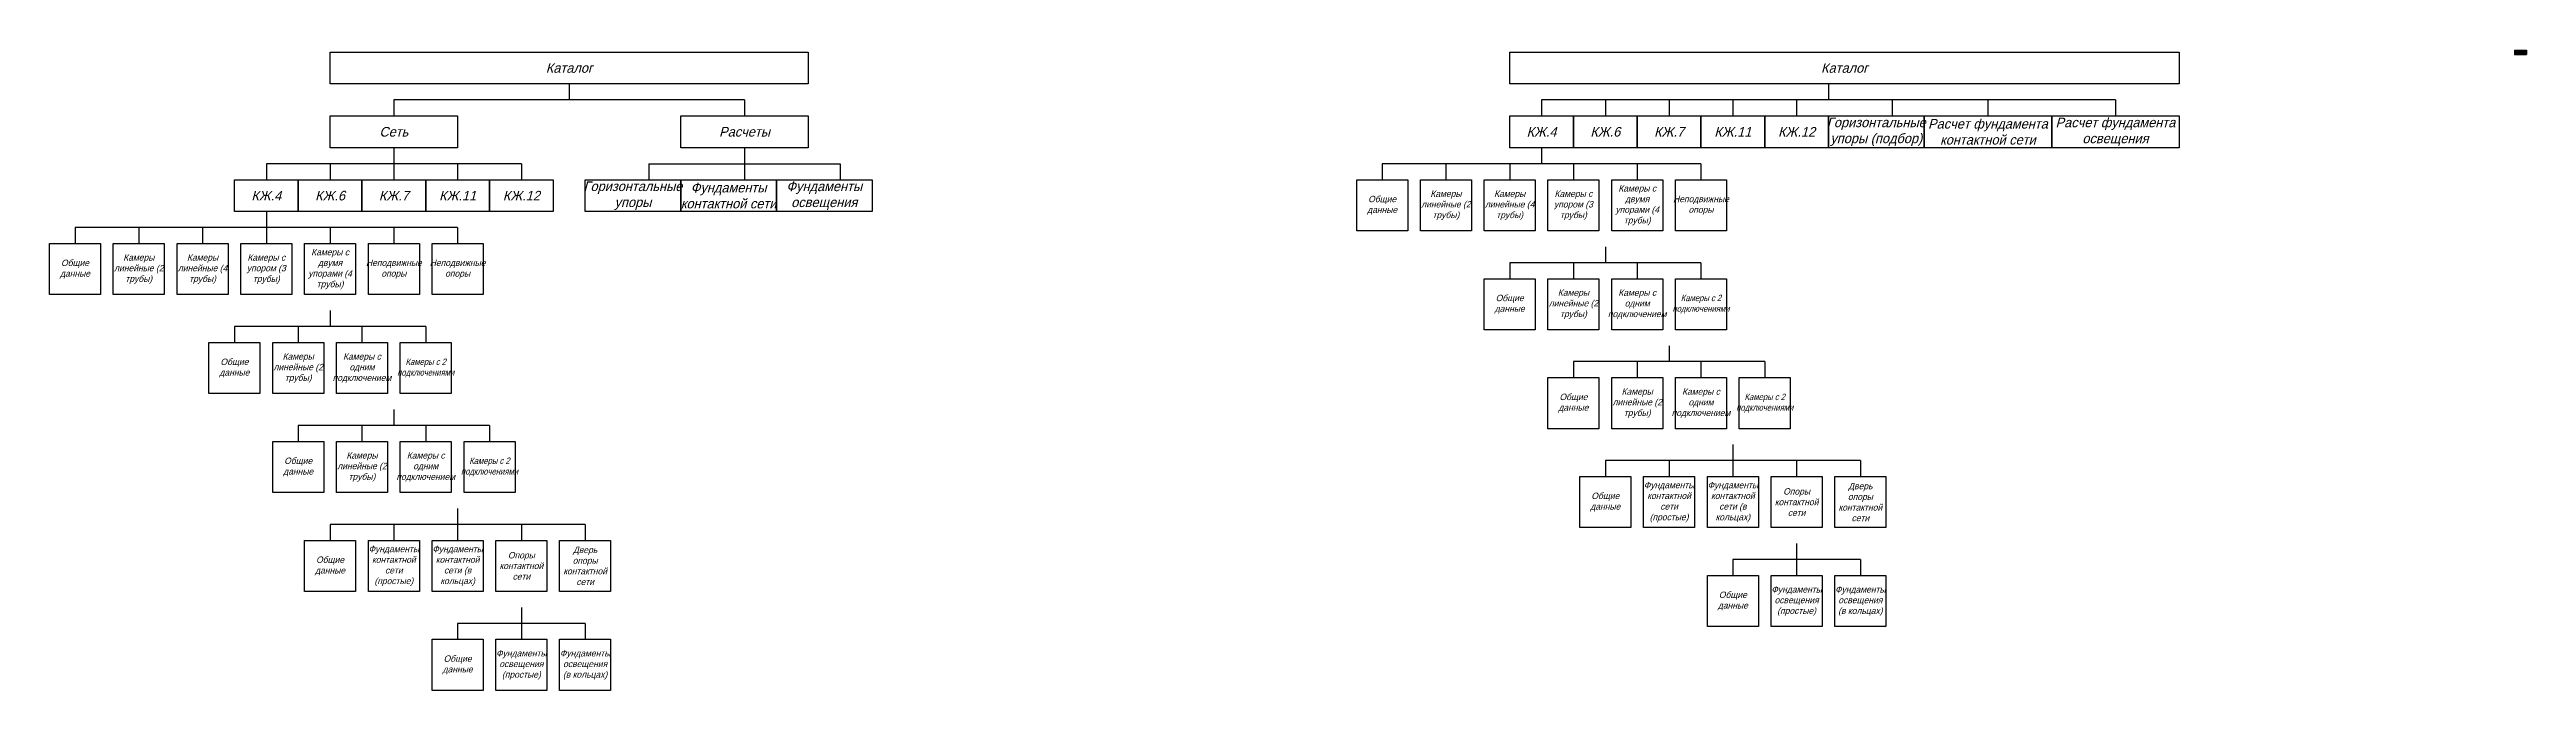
# Model space of a CAD drawing. Header units: millimetres. Extents: x 695781 to 965594, y -985383 to -799564.
# Drawn here: x 926748 to 965594, y -985383 to -975344 of the extents above; entities outside this region: 4.
import ezdxf
from ezdxf.enums import TextEntityAlignment as Align

# ---------------------------------------------------------------- set-up
doc = ezdxf.new("R2010")
doc.units = ezdxf.units.MM
doc.layers.get('Defpoints').update_dxf_attribs({"color": 1})
doc.layers.add('Текст', color=3, linetype='Continuous', lineweight=35)
doc.styles.add('МИП_ГОСТ', font='MIPGOST.SHX', dxfattribs={"oblique": 15})
doc.styles.add('Симплекс', font='simplex.shx', dxfattribs={"width": 0.7, "oblique": 10})

msp = doc.modelspace()

# ---------------------------------------------------------------- linework, layer by layer
for p, q in [((965408, -975351), (965408, -975422)), ((965408, -975351), (965593, -975351)), ((965408, -975366), (965593, -975366)), ((965408, -975374), (965593, -975374)), ((965408, -975382), (965593, -975382)), ((965408, -975390), (965593, -975390)), ((965408, -975398), (965593, -975398)), ((965408, -975406), (965593, -975406)), ((965408, -975414), (965593, -975414)), ((965408, -975422), (965593, -975422)), ((965468, -975351), (965468, -975422)), ((965563, -975351), (965563, -975422)), ((965593, -975351), (965593, -975422)), ((937648, -976133), (932148, -976133)), ((932148, -976133), (932148, -976383)), ((934898, -975883), (934898, -976133)), ((937648, -976133), (937648, -976383)), ((959148, -976133), (950148, -976133)), ((950148, -976133), (950148, -976383)), ((951148, -976133), (951148, -976383)), ((952148, -976133), (952148, -976383)), ((953148, -976133), (953148, -976383)), ((954148, -976133), (954148, -976383)), ((954648, -975883), (954648, -976133)), ((955648, -976133), (955648, -976383)), ((957148, -976133), (957148, -976383)), ((959148, -976133), (959148, -976383)), ((932148, -976883), (932148, -977133)), ((937648, -976883), (937648, -977133)), ((950148, -976883), (950148, -977133)), ((934148, -977133), (930148, -977133)), ((930148, -977133), (930148, -977383)), ((931148, -977133), (931148, -977383)), ((932148, -977133), (932148, -977383)), ((933148, -977133), (933148, -977383)), ((934148, -977133), (934148, -977383)), ((936148, -977133), (936148, -977383)), ((936148, -977133), (939148, -977133)), ((937648, -977133), (937648, -977383)), ((939148, -977133), (939148, -977383)), ((952648, -977133), (947648, -977133)), ((947648, -977133), (947648, -977383)), ((948648, -977133), (948648, -977383)), ((949648, -977133), (949648, -977383)), ((950648, -977133), (950648, -977383)), ((951648, -977133), (951648, -977383)), ((952648, -977133), (952648, -977383)), ((933148, -978133), (927148, -978133)), ((927148, -978133), (927148, -978383)), ((928148, -978133), (928148, -978383)), ((929148, -978133), (929148, -978383)), ((930148, -977883), (930148, -978133)), ((930148, -978133), (930148, -978383)), ((931148, -978133), (931148, -978383)), ((932148, -978133), (932148, -978383)), ((933148, -978133), (933148, -978383)), ((951148, -978433), (951148, -978683)), ((952648, -978683), (949648, -978683)), ((949648, -978683), (949648, -978933)), ((950648, -978683), (950648, -978933)), ((951648, -978683), (951648, -978933)), ((952648, -978683), (952648, -978933)), ((932648, -979683), (929648, -979683)), ((929648, -979683), (929648, -979933)), ((930648, -979683), (930648, -979933)), ((931148, -979433), (931148, -979683)), ((931648, -979683), (931648, -979933)), ((932648, -979683), (932648, -979933)), ((952148, -979983), (952148, -980233)), ((953648, -980233), (950648, -980233)), ((950648, -980233), (950648, -980483)), ((951648, -980233), (951648, -980483)), ((952648, -980233), (952648, -980483)), ((953648, -980233), (953648, -980483)), ((933648, -981233), (930648, -981233)), ((930648, -981233), (930648, -981483)), ((931648, -981233), (931648, -981483)), ((932148, -980983), (932148, -981233)), ((932648, -981233), (932648, -981483)), ((933648, -981233), (933648, -981483)), ((953148, -981533), (953148, -981783)), ((955148, -981783), (951148, -981783)), ((951148, -981783), (951148, -982033)), ((952148, -981783), (952148, -982033)), ((953148, -981783), (953148, -982033)), ((954148, -981783), (954148, -982033)), ((955148, -981783), (955148, -982033)), ((935148, -982783), (931148, -982783)), ((931148, -982783), (931148, -983033)), ((932148, -982783), (932148, -983033)), ((933148, -982533), (933148, -982783)), ((933148, -982783), (933148, -983033)), ((934148, -982783), (934148, -983033)), ((935148, -982783), (935148, -983033)), ((954148, -983083), (954148, -983333)), ((955148, -983333), (953148, -983333)), ((953148, -983333), (953148, -983583)), ((954148, -983333), (954148, -983583)), ((955148, -983333), (955148, -983583)), ((935148, -984333), (933148, -984333)), ((933148, -984333), (933148, -984583)), ((934148, -984083), (934148, -984333)), ((934148, -984333), (934148, -984583)), ((935148, -984333), (935148, -984583))]:
    msp.add_line(p, q)
for points in [[(931148, -975383), (938648, -975383), (938648, -975883), (931148, -975883)], [(949648, -975383), (960148, -975383), (960148, -975883), (949648, -975883)], [(931148, -976383), (933148, -976383), (933148, -976883), (931148, -976883)], [(936648, -976383), (938648, -976383), (938648, -976883), (936648, -976883)], [(949648, -976383), (950648, -976383), (950648, -976883), (949648, -976883)], [(950648, -976383), (951648, -976383), (951648, -976883), (950648, -976883)], [(951648, -976383), (952648, -976383), (952648, -976883), (951648, -976883)], [(952648, -976383), (953648, -976383), (953648, -976883), (952648, -976883)], [(953648, -976383), (954648, -976383), (954648, -976883), (953648, -976883)], [(954648, -976383), (956148, -976383), (956148, -976883), (954648, -976883)], [(956148, -976383), (958148, -976383), (958148, -976883), (956148, -976883)], [(958148, -976383), (960148, -976383), (960148, -976883), (958148, -976883)], [(929648, -977383), (930648, -977383), (930648, -977883), (929648, -977883)], [(930648, -977383), (931648, -977383), (931648, -977883), (930648, -977883)], [(931648, -977383), (932648, -977383), (932648, -977883), (931648, -977883)], [(932648, -977383), (933648, -977383), (933648, -977883), (932648, -977883)], [(933648, -977383), (934648, -977383), (934648, -977883), (933648, -977883)], [(935148, -977383), (936648, -977383), (936648, -977883), (935148, -977883)], [(936648, -977383), (938148, -977383), (938148, -977883), (936648, -977883)], [(938148, -977383), (939648, -977383), (939648, -977883), (938148, -977883)], [(947248, -977383), (948048, -977383), (948048, -978183), (947248, -978183)], [(948248, -977383), (949048, -977383), (949048, -978183), (948248, -978183)], [(949248, -977383), (950048, -977383), (950048, -978183), (949248, -978183)], [(950248, -977383), (951048, -977383), (951048, -978183), (950248, -978183)], [(951248, -977383), (952048, -977383), (952048, -978183), (951248, -978183)], [(952248, -977383), (953048, -977383), (953048, -978183), (952248, -978183)], [(926748, -978383), (927548, -978383), (927548, -979183), (926748, -979183)], [(927748, -978383), (928548, -978383), (928548, -979183), (927748, -979183)], [(928748, -978383), (929548, -978383), (929548, -979183), (928748, -979183)], [(929748, -978383), (930548, -978383), (930548, -979183), (929748, -979183)], [(930748, -978383), (931548, -978383), (931548, -979183), (930748, -979183)], [(931748, -978383), (932548, -978383), (932548, -979183), (931748, -979183)], [(932748, -978383), (933548, -978383), (933548, -979183), (932748, -979183)], [(949248, -978933), (950048, -978933), (950048, -979733), (949248, -979733)], [(950248, -978933), (951048, -978933), (951048, -979733), (950248, -979733)], [(951248, -978933), (952048, -978933), (952048, -979733), (951248, -979733)], [(952248, -978933), (953048, -978933), (953048, -979733), (952248, -979733)], [(929248, -979933), (930048, -979933), (930048, -980733), (929248, -980733)], [(930248, -979933), (931048, -979933), (931048, -980733), (930248, -980733)], [(931248, -979933), (932048, -979933), (932048, -980733), (931248, -980733)], [(932248, -979933), (933048, -979933), (933048, -980733), (932248, -980733)], [(950248, -980483), (951048, -980483), (951048, -981283), (950248, -981283)], [(951248, -980483), (952048, -980483), (952048, -981283), (951248, -981283)], [(952248, -980483), (953048, -980483), (953048, -981283), (952248, -981283)], [(953248, -980483), (954048, -980483), (954048, -981283), (953248, -981283)], [(930248, -981483), (931048, -981483), (931048, -982283), (930248, -982283)], [(931248, -981483), (932048, -981483), (932048, -982283), (931248, -982283)], [(932248, -981483), (933048, -981483), (933048, -982283), (932248, -982283)], [(933248, -981483), (934048, -981483), (934048, -982283), (933248, -982283)], [(950748, -982033), (951548, -982033), (951548, -982833), (950748, -982833)], [(951748, -982033), (952548, -982033), (952548, -982833), (951748, -982833)], [(952748, -982033), (953548, -982033), (953548, -982833), (952748, -982833)], [(953748, -982033), (954548, -982033), (954548, -982833), (953748, -982833)], [(954748, -982033), (955548, -982033), (955548, -982833), (954748, -982833)], [(930748, -983033), (931548, -983033), (931548, -983833), (930748, -983833)], [(931748, -983033), (932548, -983033), (932548, -983833), (931748, -983833)], [(932748, -983033), (933548, -983033), (933548, -983833), (932748, -983833)], [(933748, -983033), (934548, -983033), (934548, -983833), (933748, -983833)], [(934748, -983033), (935548, -983033), (935548, -983833), (934748, -983833)], [(952748, -983583), (953548, -983583), (953548, -984383), (952748, -984383)], [(953748, -983583), (954548, -983583), (954548, -984383), (953748, -984383)], [(954748, -983583), (955548, -983583), (955548, -984383), (954748, -984383)], [(932748, -984583), (933548, -984583), (933548, -985383), (932748, -985383)], [(933748, -984583), (934548, -984583), (934548, -985383), (933748, -985383)], [(934748, -984583), (935548, -984583), (935548, -985383), (934748, -985383)]]:
    msp.add_lwpolyline(points, close=True)
at = {"layer": 'Defpoints'}
for p, direction in [((787172, -859783), (0, -1)), ((887172, -859783), (0, -1)), ((947276, -964718), (1, 0))]:
    msp.add_xline(p, direction, dxfattribs=at)

# ---------------------------------------------------------------- texts
at = {"char_height": 150, "attachment_point": 5, "style": 'МИП_ГОСТ'}
for s, insert, width in [('Каталог', (934898, -975633), 7500), ('Каталог', (954898, -975633), 10500), ('Сеть', (932148, -976633), 2000), ('Расчеты', (937648, -976633), 2000), ('Горизонтальные упоры (подбор)', (955398, -976633), 1500), ('Расчет фундамента\\Pконтактной сети ', (957148, -976633), 2000), ('Расчет фундамента\\Pосвещения ', (959148, -976633), 2000), ('Горизонтальные упоры', (935898, -977633), 1500), ('Фундаменты\\Pконтактной сети ', (937398, -977633), 1500), ('Фундаменты\\Pосвещения ', (938898, -977633), 1500)]:
    msp.add_mtext(s, dxfattribs=dict(at, insert=insert, width=width))
at = {"color": 4, "attachment_point": 5, "style": 'МИП_ГОСТ'}
for s, insert, char_height, width in [('КЖ.4', (950148, -976633), 150, 1000), ('КЖ.4', (930148, -977633), 150, 1000), ('Общие данные', (947648, -977783), 100, 800), ('Камеры линейные (2 трубы)', (948648, -977783), 100, 800), ('Камеры линейные (4 трубы)', (949648, -977783), 100, 800), ('Камеры с упором (3 трубы)', (950648, -977783), 100, 800), ('Камеры с двумя упорами (4 трубы)', (951648, -977783), 100, 800), ('Неподвижные опоры', (952648, -977783), 100, 800), ('Камеры с двумя упорами (4 трубы)', (931148, -978783), 100, 800), ('Общие данные', (927148, -978783), 100, 800), ('Камеры линейные (2 трубы)', (928148, -978783), 100, 800), ('Камеры линейные (4 трубы)', (929148, -978783), 100, 800), ('Камеры с упором (3 трубы)', (930148, -978783), 100, 800), ('Неподвижные опоры', (932148, -978783), 100, 800), ('Неподвижные опоры', (933148, -978783), 100, 800)]:
    msp.add_mtext(s, dxfattribs=dict(at, insert=insert, char_height=char_height, width=width))
at = {"color": 3, "attachment_point": 5, "style": 'МИП_ГОСТ'}
for s, insert, char_height, width in [('КЖ.6', (951148, -976633), 150, 1000), ('КЖ.6', (931148, -977633), 150, 1000), ('Общие данные', (949648, -979333), 100, 800), ('Камеры линейные (2 трубы)', (950648, -979333), 100, 800), ('Камеры с одним подключением', (951648, -979333), 100, 800), ('{\\W0.9;Камеры с 2 подключениями}', (952648, -979333), 100, 800), ('Общие данные', (929648, -980333), 100, 800), ('Камеры линейные (2 трубы)', (930648, -980333), 100, 800), ('Камеры с одним подключением', (931648, -980333), 100, 800), ('{\\W0.9;Камеры с 2 подключениями}', (932648, -980333), 100, 800)]:
    msp.add_mtext(s, dxfattribs=dict(at, insert=insert, char_height=char_height, width=width))
at = {"color": 8, "attachment_point": 5, "style": 'МИП_ГОСТ'}
for s, insert, char_height, width in [('КЖ.7', (952148, -976633), 150, 1000), ('КЖ.7', (932148, -977633), 150, 1000), ('Общие данные', (950648, -980883), 100, 800), ('Камеры линейные (2 трубы)', (951648, -980883), 100, 800), ('Камеры с одним подключением', (952648, -980883), 100, 800), ('{\\W0.9;Камеры с 2 подключениями}', (953648, -980883), 100, 800), ('Общие данные', (930648, -981883), 100, 800), ('Камеры линейные (2 трубы)', (931648, -981883), 100, 800), ('Камеры с одним подключением', (932648, -981883), 100, 800), ('{\\W0.9;Камеры с 2 подключениями}', (933648, -981883), 100, 800)]:
    msp.add_mtext(s, dxfattribs=dict(at, insert=insert, char_height=char_height, width=width))
at = {"color": 2, "attachment_point": 5, "style": 'МИП_ГОСТ'}
for s, insert, char_height, width in [('КЖ.11', (953148, -976633), 150, 1000), ('КЖ.11', (933148, -977633), 150, 1000), ('Общие данные', (951148, -982433), 100, 800), ('Фундаменты\\Pконтактной сети (простые)', (952148, -982433), 100, 800), ('Фундаменты контактной сети (в кольцах)', (953148, -982433), 100, 800), ('Опоры контактной сети', (954148, -982433), 100, 800), ('Дверь опоры контактной сети', (955148, -982433), 100, 800), ('Фундаменты\\Pконтактной сети (простые)', (932148, -983433), 100, 800), ('Фундаменты контактной сети (в кольцах)', (933148, -983433), 100, 800), ('Дверь опоры контактной сети', (935148, -983433), 100, 800), ('Общие данные', (931148, -983433), 100, 800), ('Опоры контактной сети', (934148, -983433), 100, 800)]:
    msp.add_mtext(s, dxfattribs=dict(at, insert=insert, char_height=char_height, width=width))
at = {"color": 5, "attachment_point": 5, "style": 'МИП_ГОСТ'}
for s, insert, char_height, width in [('КЖ.12', (954148, -976633), 150, 1000), ('КЖ.12', (934148, -977633), 150, 1000), ('Общие данные', (953148, -983983), 100, 800), ('Фундаменты освещения (простые)', (954148, -983983), 100, 800), ('Фундаменты освещения (в кольцах)', (955148, -983983), 100, 800), ('Фундаменты освещения (простые)', (934148, -984983), 100, 800), ('Фундаменты освещения (в кольцах)', (935148, -984983), 100, 800), ('Общие данные', (933148, -984983), 100, 800)]:
    msp.add_mtext(s, dxfattribs=dict(at, insert=insert, char_height=char_height, width=width))
at = {"layer": 'Defpoints', "style": 'Симплекс', "oblique": 10, "width": 0.7}
msp.add_text('4', height=25000, dxfattribs=at).set_placement((932048, -824647), align=Align.CENTER)
at = {"layer": 'Defpoints', "style": 'МИП_ГОСТ', "oblique": 15}
msp.add_text('ОД', height=10000, dxfattribs=at).set_placement((731686, -944704), align=Align.CENTER)
at = {"layer": 'Текст', "style": 'МИП_ГОСТ', "oblique": 15}
for s, height, p in [('Обозначение', 4, (965438, -975358)), ('КЖ.4', 3, (965432, -975371)), ('КЖ.6', 3, (965432, -975379)), ('КЖ.7', 3, (965432, -975387)), ('Ведомость основных комплектов марки КЖ', 5, (965501, -975347)), ('Наименование', 4, (965516, -975359)), ('Примечание', 4, (965578, -975358))]:
    msp.add_text(s, height=height, dxfattribs=at).set_placement(p, align=Align.MIDDLE_CENTER)
for s, width, p in [('Конструкции железобетонные (хоз.-питьевой водопровод)', 0.93, (965469, -975371)), ('Конструкции железобетонные (хоз.-бытовая канализация)', 0.9, (965469, -975379)), ('Конструкции железобетонные (дождевая канализация)', 0.95, (965469, -975387))]:
    msp.add_text(s, height=3, dxfattribs=dict(at, width=width)).set_placement(p, align=Align.MIDDLE_LEFT)

doc.saveas('drawing.dxf')
